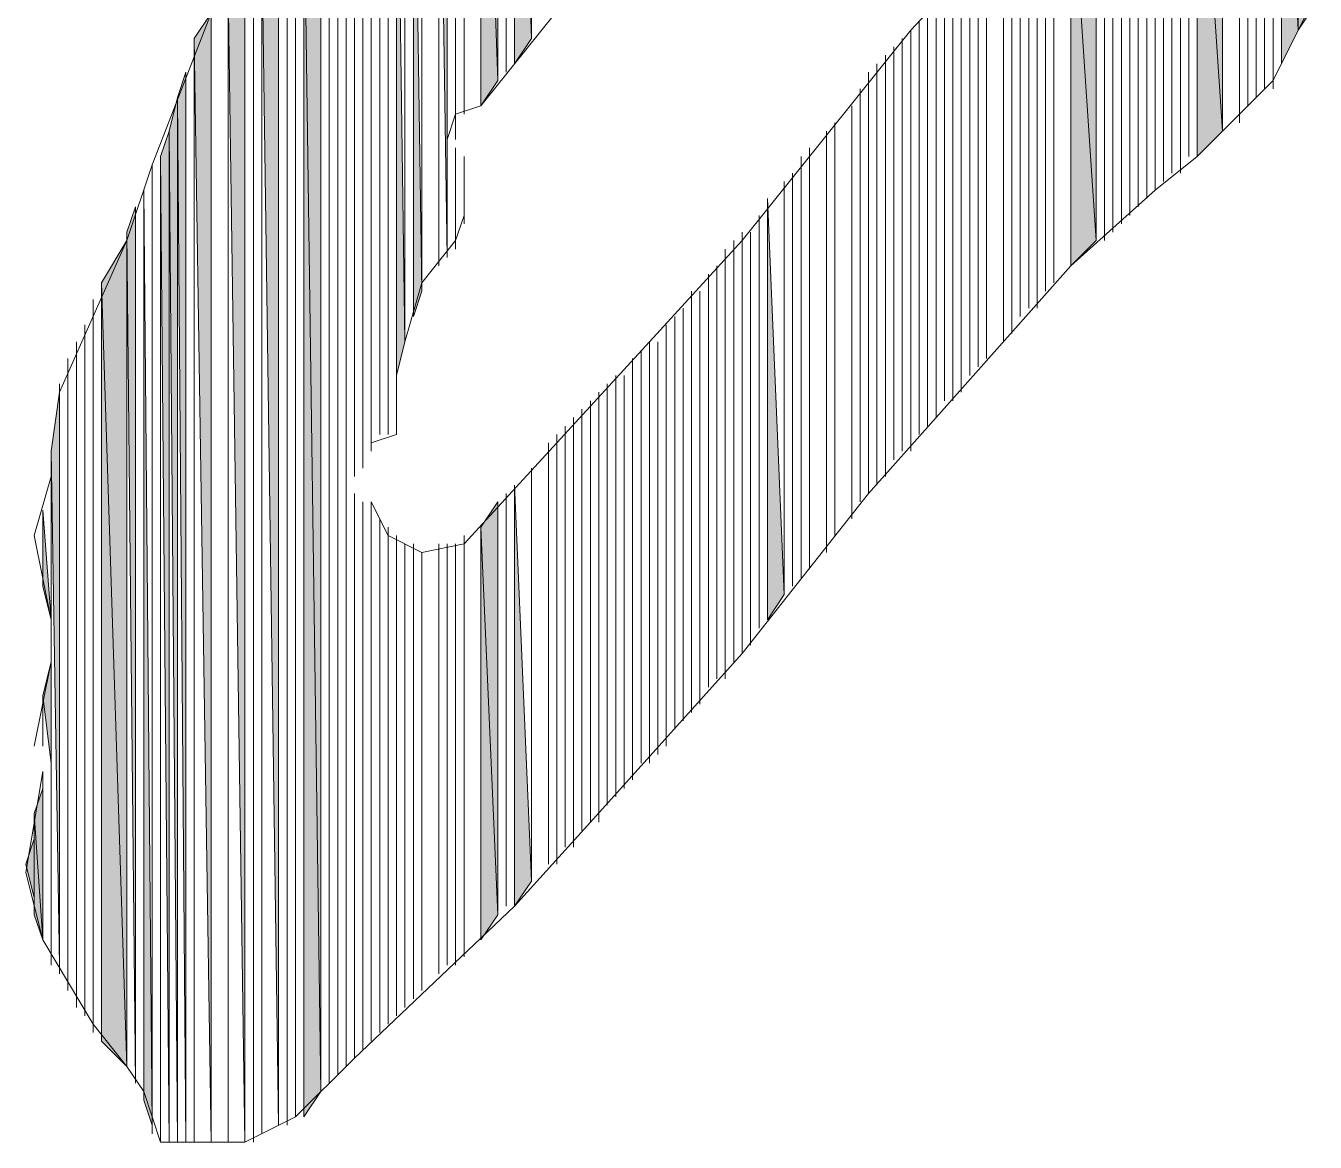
# Model space of a CAD drawing. Header units: millimetres. Extents: x -30643 to 86172, y -19411 to 63186.
# Drawn here: x 82853.1 to 82960.8, y -1893.3 to -1800 of the extents above; entities that cross this region are included whole.
import ezdxf

# ---------------------------------------------------------------- set-up
doc = ezdxf.new("R2010")
doc.units = ezdxf.units.MM

msp = doc.modelspace()

# ---------------------------------------------------------------- hatches: boundary and pattern name
h = msp.add_hatch(color=0)
h.dxf.hatch_style = 2
h.paths.add_polyline_path([(82893.92, -1803.21), (82895.33, -1801.1), (82893.92, -1760.99)])
h = msp.add_hatch(color=0)
h.dxf.hatch_style = 2
h.paths.add_polyline_path([(82892.51, -1804.62), (82892.51, -1762.4), (82891.11, -1764.51)])
h = msp.add_hatch(color=0)
h.dxf.hatch_style = 2
h.paths.add_polyline_path([(82891.11, -1806.73), (82892.51, -1804.62), (82891.11, -1764.51)])
h = msp.add_hatch(color=0)
h.dxf.hatch_style = 2
h.paths.add_polyline_path([(82888.29, -1819.4), (82888.29, -1770.84), (82887.59, -1772.95)])
h = msp.add_hatch(color=0)
h.dxf.hatch_style = 2
h.paths.add_polyline_path([(82957.96, -1803.21), (82959.36, -1800.4), (82957.96, -1770.84)])
h = msp.add_hatch(color=0)
h.dxf.hatch_style = 2
h.paths.add_polyline_path([(82959.36, -1800.4), (82960.77, -1798.29), (82959.36, -1770.14)])
h = msp.add_hatch(color=0)
h.dxf.hatch_style = 2
h.paths.add_polyline_path([(82885.48, -1824.32), (82886.18, -1822.21), (82885.48, -1775.06)])
h = msp.add_hatch(color=0)
h.dxf.hatch_style = 2
h.paths.add_polyline_path([(82953.03, -1808.84), (82953.03, -1775.77), (82950.92, -1777.18)])
h = msp.add_hatch(color=0)
h.dxf.hatch_style = 2
h.paths.add_polyline_path([(82884.07, -1832.06), (82884.07, -1829.25), (82884.07, -1776.47)])
h = msp.add_hatch(color=0)
h.dxf.hatch_style = 2
h.paths.add_polyline_path([(82884.07, -1829.25), (82884.77, -1826.43), (82884.07, -1776.47)])
h = msp.add_hatch(color=0)
h.dxf.hatch_style = 2
h.paths.add_polyline_path([(82884.07, -1834.17), (82884.07, -1832.06), (82884.07, -1777.18)])
h = msp.add_hatch(color=0)
h.dxf.hatch_style = 2
h.paths.add_polyline_path([(82950.92, -1810.95), (82953.03, -1808.84), (82950.92, -1777.18)])
h = msp.add_hatch(color=0)
h.dxf.hatch_style = 2
h.paths.add_polyline_path([(82877.74, -1889.06), (82877.74, -1784.92), (82876.33, -1787.03)])
h = msp.add_hatch(color=0)
h.dxf.hatch_style = 2
h.paths.add_polyline_path([(82942.48, -1817.99), (82942.48, -1784.21), (82940.37, -1786.32)])
h = msp.add_hatch(color=0)
h.dxf.hatch_style = 2
h.paths.add_polyline_path([(82876.33, -1891.17), (82877.74, -1889.06), (82876.33, -1787.03)])
h = msp.add_hatch(color=0)
h.dxf.hatch_style = 2
h.paths.add_polyline_path([(82940.37, -1820.1), (82942.48, -1817.99), (82940.37, -1786.32)])
h = msp.add_hatch(color=0)
h.dxf.hatch_style = 2
h.paths.add_polyline_path([(82874.22, -1891.87), (82874.22, -1789.14), (82872.81, -1792.66)])
h = msp.add_hatch(color=0)
h.dxf.hatch_style = 2
h.paths.add_polyline_path([(82871.4, -1893.28), (82871.4, -1794.77), (82870, -1796.88)])
h = msp.add_hatch(color=0)
h.dxf.hatch_style = 2
h.paths.add_polyline_path([(82868.59, -1893.28), (82868.59, -1798.99), (82867.18, -1801.1)])
h = msp.add_hatch(color=0)
h.dxf.hatch_style = 2
h.paths.add_polyline_path([(82866.48, -1893.28), (82866.48, -1803.91), (82865.78, -1806.03)])
h = msp.add_hatch(color=0)
h.dxf.hatch_style = 2
h.paths.add_polyline_path([(82865.78, -1893.28), (82865.78, -1806.03), (82865.07, -1808.84)])
h = msp.add_hatch(color=0)
h.dxf.hatch_style = 2
h.paths.add_polyline_path([(82865.07, -1893.28), (82865.07, -1808.84), (82864.37, -1810.95)])
h = msp.add_hatch(color=0)
h.dxf.hatch_style = 2
h.paths.add_polyline_path([(82862.96, -1889.76), (82863.66, -1891.87), (82862.96, -1813.77)])
h = msp.add_hatch(color=0)
h.dxf.hatch_style = 2
h.paths.add_polyline_path([(82862.26, -1888.36), (82862.26, -1815.17), (82861.55, -1817.28)])
h = msp.add_hatch(color=0)
h.dxf.hatch_style = 2
h.paths.add_polyline_path([(82915.03, -1849.65), (82916.44, -1847.54), (82915.03, -1814.47)])
h = msp.add_hatch(color=0)
h.dxf.hatch_style = 2
h.paths.add_polyline_path([(82861.55, -1886.95), (82861.55, -1817.99), (82859.44, -1821.51)])
h = msp.add_hatch(color=0)
h.dxf.hatch_style = 2
h.paths.add_polyline_path([(82859.44, -1884.84), (82861.55, -1886.95), (82859.44, -1821.51)])
h = msp.add_hatch(color=0)
h.dxf.hatch_style = 2
h.paths.add_polyline_path([(82855.92, -1878.5), (82855.92, -1830.65), (82855.22, -1835.58)])
h = msp.add_hatch(color=0)
h.dxf.hatch_style = 2
h.paths.add_polyline_path([(82855.22, -1878.5), (82855.22, -1835.58), (82855.22, -1837.69)])
h = msp.add_hatch(color=0)
h.dxf.hatch_style = 2
h.paths.add_polyline_path([(82893.92, -1873.58), (82895.33, -1871.47), (82893.92, -1838.4)])
h = msp.add_hatch(color=0)
h.dxf.hatch_style = 2
h.paths.add_polyline_path([(82892.51, -1874.28), (82892.51, -1839.8), (82891.11, -1841.91)])
h = msp.add_hatch(color=0)
h.dxf.hatch_style = 2
h.paths.add_polyline_path([(82854.52, -1846.84), (82855.22, -1849.65), (82854.52, -1840.51)])
h = msp.add_hatch(color=0)
h.dxf.hatch_style = 2
h.paths.add_polyline_path([(82854.52, -1844.73), (82854.52, -1846.84), (82854.52, -1841.21)])
h = msp.add_hatch(color=0)
h.dxf.hatch_style = 2
h.paths.add_polyline_path([(82891.11, -1876.39), (82892.51, -1874.28), (82891.11, -1841.91)])
h = msp.add_hatch(color=0)
h.dxf.hatch_style = 2
h.paths.add_polyline_path([(82855.22, -1861.62), (82855.22, -1849.65), (82855.22, -1853.17)])
h = msp.add_hatch(color=0)
h.dxf.hatch_style = 2
h.paths.add_polyline_path([(82855.22, -1861.62), (82855.22, -1853.17), (82854.52, -1855.99)])
h = msp.add_hatch(color=0)
h.dxf.hatch_style = 2
h.paths.add_polyline_path([(82854.52, -1876.39), (82854.52, -1863.73), (82853.81, -1865.84)])
h = msp.add_hatch(color=0)
h.dxf.hatch_style = 2
h.paths.add_polyline_path([(82853.81, -1874.28), (82853.81, -1865.84), (82853.81, -1867.95)])
h = msp.add_hatch(color=0)
h.dxf.hatch_style = 2
h.paths.add_polyline_path([(82853.81, -1874.28), (82854.52, -1876.39), (82853.81, -1865.84)])
h = msp.add_hatch(color=0)
h.dxf.hatch_style = 2
h.paths.add_polyline_path([(82853.81, -1872.88), (82853.81, -1867.95), (82853.11, -1870.06)])

# ---------------------------------------------------------------- linework, layer by layer
at = {"color": 0, "lineweight": 0}
for points in [[(82895.33, -1801.1), (82895.33, -1759.58)], [(82895.33, -1801.1), (82895.33, -1759.58)], [(82893.92, -1803.21), (82893.92, -1760.99)], [(82893.92, -1803.21), (82895.33, -1801.1), (82893.92, -1760.99)], [(82892.51, -1804.62), (82892.51, -1762.4), (82891.11, -1764.51)], [(82892.51, -1804.62), (82892.51, -1762.4)], [(82893.22, -1803.91), (82893.22, -1762.4)], [(82893.22, -1803.91), (82893.22, -1762.4)], [(82891.11, -1806.73), (82891.11, -1764.51)], [(82891.11, -1806.73), (82892.51, -1804.62), (82891.11, -1764.51)], [(82889.7, -1807.43), (82889.7, -1765.21)], [(82889.7, -1807.43), (82889.7, -1765.21)], [(82889.7, -1807.43), (82889.7, -1765.21)], [(82889.7, -1807.43), (82889.7, -1765.21)], [(82889.7, -1807.43), (82889.7, -1765.21)], [(82889.7, -1807.43), (82889.7, -1765.21)], [(82888.29, -1818.69), (82888.29, -1766.62)], [(82888.29, -1818.69), (82888.29, -1766.62)], [(82888.29, -1809.54), (82888.29, -1766.62)], [(82889, -1809.54), (82889, -1765.92)], [(82889, -1809.54), (82889, -1765.92)], [(82889, -1808.84), (82889, -1765.92)], [(82889, -1808.84), (82889, -1765.92)], [(82889, -1807.43), (82889, -1765.92)], [(82889, -1807.43), (82889, -1765.92)], [(82889.7, -1807.43), (82889.7, -1765.92)], [(82889.7, -1807.43), (82889.7, -1765.92)], [(82888.29, -1819.4), (82888.29, -1770.84), (82887.59, -1772.95)], [(82888.29, -1818.69), (82888.29, -1770.14)], [(82888.29, -1819.4), (82888.29, -1770.84)], [(82957.96, -1803.21), (82957.96, -1770.84)], [(82957.96, -1803.21), (82957.96, -1770.84)], [(82957.96, -1803.21), (82957.96, -1770.84)], [(82957.96, -1803.21), (82959.36, -1800.4), (82957.96, -1770.84)], [(82959.36, -1800.4), (82959.36, -1770.14)], [(82959.36, -1800.4), (82959.36, -1770.14)], [(82959.36, -1800.4), (82959.36, -1770.14)], [(82959.36, -1800.4), (82960.77, -1798.29), (82959.36, -1770.14)], [(82957.25, -1804.62), (82957.25, -1771.55)], [(82957.25, -1804.62), (82957.25, -1771.55)], [(82887.59, -1820.1), (82887.59, -1772.95)], [(82887.59, -1820.1), (82887.59, -1772.95)], [(82955.85, -1806.03), (82955.85, -1772.95)], [(82955.85, -1806.03), (82955.85, -1772.95)], [(82956.55, -1805.32), (82956.55, -1772.25)], [(82956.55, -1805.32), (82956.55, -1772.25)], [(82957.25, -1805.32), (82957.25, -1772.25)], [(82957.25, -1805.32), (82957.25, -1772.25)], [(82886.18, -1821.51), (82886.18, -1773.66)], [(82886.18, -1821.51), (82886.18, -1773.66)], [(82955.14, -1806.73), (82955.14, -1773.66)], [(82955.14, -1806.73), (82955.14, -1773.66)], [(82885.48, -1824.32), (82885.48, -1775.06)], [(82885.48, -1824.32), (82886.18, -1822.21), (82885.48, -1775.06)], [(82886.18, -1822.21), (82886.18, -1774.36)], [(82886.18, -1822.21), (82886.18, -1774.36)], [(82954.44, -1808.14), (82954.44, -1774.36)], [(82954.44, -1808.14), (82954.44, -1774.36)], [(82884.77, -1826.43), (82884.77, -1775.77)], [(82884.77, -1826.43), (82884.77, -1775.77)], [(82884.77, -1825.03), (82884.77, -1775.77)], [(82884.77, -1825.03), (82884.77, -1775.77)], [(82953.03, -1808.84), (82953.03, -1775.77), (82950.92, -1777.18)], [(82953.03, -1808.84), (82953.03, -1775.77)], [(82883.37, -1834.17), (82883.37, -1777.18)], [(82883.37, -1834.17), (82883.37, -1777.18)], [(82884.07, -1832.06), (82884.07, -1776.47)], [(82884.07, -1832.06), (82884.07, -1829.25), (82884.07, -1776.47)], [(82884.07, -1829.25), (82884.07, -1776.47)], [(82884.07, -1829.25), (82884.77, -1826.43), (82884.07, -1776.47)], [(82884.07, -1834.17), (82884.07, -1777.18)], [(82884.07, -1834.17), (82884.07, -1832.06), (82884.07, -1777.18)], [(82950.92, -1810.95), (82950.92, -1777.18)], [(82950.92, -1810.95), (82953.03, -1808.84), (82950.92, -1777.18)], [(82882.66, -1834.17), (82882.66, -1777.88)], [(82882.66, -1834.17), (82882.66, -1777.88)], [(82882.66, -1834.17), (82882.66, -1778.58)], [(82882.66, -1834.17), (82882.66, -1778.58)], [(82883.37, -1834.17), (82883.37, -1777.88)], [(82883.37, -1834.17), (82883.37, -1777.88)], [(82948.81, -1812.36), (82948.81, -1778.58)], [(82948.81, -1812.36), (82948.81, -1778.58)], [(82949.51, -1811.66), (82949.51, -1777.88)], [(82949.51, -1811.66), (82949.51, -1777.88)], [(82949.51, -1812.36), (82949.51, -1778.58)], [(82949.51, -1812.36), (82949.51, -1778.58)], [(82949.51, -1811.66), (82949.51, -1778.58)], [(82949.51, -1811.66), (82949.51, -1778.58)], [(82949.51, -1811.66), (82949.51, -1778.58)], [(82949.51, -1811.66), (82949.51, -1778.58)], [(82950.22, -1810.95), (82950.22, -1777.88)], [(82950.22, -1810.95), (82950.22, -1777.88)], [(82881.96, -1835.58), (82881.96, -1779.29)], [(82881.96, -1835.58), (82881.96, -1779.29)], [(82881.96, -1834.88), (82881.96, -1779.29)], [(82881.96, -1834.88), (82881.96, -1779.29)], [(82948.11, -1813.06), (82948.11, -1779.29)], [(82948.11, -1813.06), (82948.11, -1779.29)], [(82948.81, -1812.36), (82948.81, -1779.29)], [(82948.81, -1812.36), (82948.81, -1779.29)], [(82880.55, -1837.69), (82880.55, -1780.69)], [(82880.55, -1837.69), (82880.55, -1780.69)], [(82880.55, -1837.69), (82880.55, -1780.69)], [(82880.55, -1837.69), (82880.55, -1780.69)], [(82881.26, -1835.58), (82881.26, -1779.99)], [(82881.26, -1835.58), (82881.26, -1779.99)], [(82881.26, -1835.58), (82881.26, -1779.99)], [(82881.26, -1835.58), (82881.26, -1779.99)], [(82881.26, -1836.99), (82881.26, -1780.69)], [(82881.26, -1836.99), (82881.26, -1780.69)], [(82946.7, -1814.47), (82946.7, -1780.69)], [(82946.7, -1814.47), (82946.7, -1780.69)], [(82947.4, -1813.77), (82947.4, -1779.99)], [(82947.4, -1813.77), (82947.4, -1779.99)], [(82947.4, -1813.77), (82947.4, -1779.99)], [(82947.4, -1813.77), (82947.4, -1779.99)], [(82947.4, -1813.77), (82947.4, -1779.99)], [(82947.4, -1813.77), (82947.4, -1779.99)], [(82879.85, -1886.25), (82879.85, -1781.4)], [(82879.85, -1886.25), (82879.85, -1781.4)], [(82879.85, -1886.25), (82879.85, -1781.4)], [(82879.85, -1838.4), (82879.85, -1781.4)], [(82880.55, -1837.69), (82880.55, -1781.4)], [(82880.55, -1837.69), (82880.55, -1781.4)], [(82945.99, -1815.17), (82945.99, -1781.4)], [(82945.99, -1815.17), (82945.99, -1781.4)], [(82945.99, -1815.17), (82945.99, -1781.4)], [(82945.99, -1815.17), (82945.99, -1781.4)], [(82879.15, -1887.65), (82879.15, -1782.8)], [(82879.15, -1887.65), (82879.15, -1782.8)], [(82879.15, -1886.95), (82879.15, -1782.8)], [(82879.15, -1886.95), (82879.15, -1782.8)], [(82879.85, -1886.95), (82879.85, -1782.1)], [(82879.85, -1886.95), (82879.85, -1782.1)], [(82943.88, -1816.58), (82943.88, -1782.8)], [(82943.88, -1816.58), (82943.88, -1782.8)], [(82944.59, -1816.58), (82944.59, -1782.8)], [(82944.59, -1816.58), (82944.59, -1782.8)], [(82944.59, -1816.58), (82944.59, -1782.8)], [(82944.59, -1816.58), (82944.59, -1782.8)], [(82945.29, -1815.88), (82945.29, -1782.1)], [(82945.29, -1815.88), (82945.29, -1782.1)], [(82878.44, -1888.36), (82878.44, -1783.51)], [(82878.44, -1888.36), (82878.44, -1783.51)], [(82943.18, -1817.28), (82943.18, -1783.51)], [(82943.18, -1817.28), (82943.18, -1783.51)], [(82943.88, -1817.28), (82943.88, -1783.51)], [(82943.88, -1817.28), (82943.88, -1783.51)], [(82877.74, -1889.06), (82877.74, -1784.92), (82876.33, -1787.03)], [(82877.74, -1889.06), (82877.74, -1784.21)], [(82877.74, -1889.06), (82877.74, -1784.21)], [(82877.74, -1889.06), (82877.74, -1784.92)], [(82877.74, -1889.06), (82877.74, -1784.92)], [(82877.74, -1889.06), (82877.74, -1784.92)], [(82878.44, -1888.36), (82878.44, -1784.21)], [(82878.44, -1888.36), (82878.44, -1784.21)], [(82942.48, -1817.99), (82942.48, -1784.21), (82940.37, -1786.32)], [(82942.48, -1817.99), (82942.48, -1784.21)], [(82943.18, -1817.99), (82943.18, -1784.21)], [(82943.18, -1817.99), (82943.18, -1784.21)], [(82943.18, -1817.28), (82943.18, -1784.21)], [(82943.18, -1817.28), (82943.18, -1784.21)], [(82876.33, -1891.17), (82876.33, -1787.03)], [(82876.33, -1891.17), (82877.74, -1889.06), (82876.33, -1787.03)], [(82940.37, -1820.1), (82940.37, -1786.32)], [(82940.37, -1820.1), (82940.37, -1786.32)], [(82940.37, -1820.1), (82940.37, -1786.32)], [(82940.37, -1820.1), (82942.48, -1817.99), (82940.37, -1786.32)], [(82940.37, -1820.1), (82940.37, -1787.03)], [(82940.37, -1820.1), (82940.37, -1787.03)], [(82875.63, -1891.17), (82875.63, -1787.73)], [(82875.63, -1891.17), (82875.63, -1787.73)], [(82938.96, -1821.51), (82938.96, -1787.73)], [(82938.96, -1821.51), (82938.96, -1787.73)], [(82874.22, -1891.87), (82874.22, -1789.14), (82872.81, -1792.66)], [(82874.22, -1891.87), (82874.22, -1789.14)], [(82874.92, -1891.87), (82874.92, -1788.43)], [(82874.92, -1891.87), (82874.92, -1788.43)], [(82937.55, -1823.62), (82937.55, -1789.14)], [(82937.55, -1823.62), (82937.55, -1789.14)], [(82937.55, -1822.91), (82937.55, -1789.14)], [(82937.55, -1822.91), (82937.55, -1789.14)], [(82937.55, -1822.91), (82937.55, -1789.14)], [(82937.55, -1822.91), (82937.55, -1789.14)], [(82938.25, -1822.21), (82938.25, -1788.43)], [(82938.25, -1822.21), (82938.25, -1788.43)], [(82936.85, -1823.62), (82936.85, -1789.84)], [(82936.85, -1823.62), (82936.85, -1789.84)], [(82935.44, -1825.73), (82935.44, -1791.25)], [(82935.44, -1825.73), (82935.44, -1791.25)], [(82936.14, -1824.32), (82936.14, -1790.54)], [(82936.14, -1824.32), (82936.14, -1790.54)], [(82934.74, -1826.43), (82934.74, -1791.95)], [(82934.74, -1826.43), (82934.74, -1791.95)], [(82935.44, -1825.73), (82935.44, -1791.95)], [(82935.44, -1825.73), (82935.44, -1791.95)], [(82872.11, -1892.58), (82872.11, -1792.66)], [(82872.11, -1892.58), (82872.11, -1792.66)], [(82872.11, -1893.28), (82872.11, -1793.36)], [(82872.11, -1893.28), (82872.11, -1793.36)], [(82872.81, -1892.58), (82872.81, -1792.66)], [(82872.81, -1892.58), (82872.81, -1792.66)], [(82933.33, -1827.84), (82933.33, -1793.36)], [(82933.33, -1827.84), (82933.33, -1793.36)], [(82933.33, -1827.84), (82933.33, -1793.36)], [(82933.33, -1827.84), (82933.33, -1793.36)], [(82871.4, -1893.28), (82871.4, -1794.06)], [(82871.4, -1893.28), (82871.4, -1794.06)], [(82932.62, -1828.54), (82932.62, -1794.06)], [(82932.62, -1828.54), (82932.62, -1794.06)], [(82933.33, -1827.84), (82933.33, -1794.06)], [(82933.33, -1827.84), (82933.33, -1794.06)], [(82871.4, -1893.28), (82871.4, -1794.77), (82870, -1796.88)], [(82871.4, -1893.28), (82871.4, -1794.77)], [(82931.22, -1829.95), (82931.22, -1795.47)], [(82931.22, -1829.95), (82931.22, -1795.47)], [(82931.22, -1829.95), (82931.22, -1795.47)], [(82931.22, -1829.95), (82931.22, -1795.47)], [(82931.22, -1829.95), (82931.22, -1795.47)], [(82931.22, -1829.95), (82931.22, -1795.47)], [(82931.22, -1829.95), (82931.22, -1795.47)], [(82931.22, -1829.95), (82931.22, -1795.47)], [(82931.92, -1829.25), (82931.92, -1794.77)], [(82931.92, -1829.25), (82931.92, -1794.77)], [(82870, -1893.28), (82870, -1796.88)], [(82870, -1893.28), (82870, -1796.88)], [(82929.81, -1831.36), (82929.81, -1796.88)], [(82929.81, -1831.36), (82929.81, -1796.88)], [(82930.51, -1830.65), (82930.51, -1796.17)], [(82930.51, -1830.65), (82930.51, -1796.17)], [(82930.51, -1830.65), (82930.51, -1796.17)], [(82930.51, -1830.65), (82930.51, -1796.17)], [(82930.51, -1830.65), (82930.51, -1796.17)], [(82930.51, -1830.65), (82930.51, -1796.17)], [(82930.51, -1831.36), (82930.51, -1796.88)], [(82930.51, -1831.36), (82930.51, -1796.88)], [(82930.51, -1831.36), (82930.51, -1796.88)], [(82930.51, -1831.36), (82930.51, -1796.88)], [(82931.22, -1830.65), (82931.22, -1796.17)], [(82931.22, -1830.65), (82931.22, -1796.17)], [(82929.11, -1832.77), (82929.11, -1797.58)], [(82929.11, -1832.77), (82929.11, -1797.58)], [(82929.11, -1832.06), (82929.11, -1797.58)], [(82929.11, -1832.06), (82929.11, -1797.58)], [(82868.59, -1893.28), (82868.59, -1798.99), (82867.18, -1801.1)], [(82868.59, -1893.28), (82868.59, -1798.29)], [(82868.59, -1893.28), (82868.59, -1798.29)], [(82868.59, -1893.28), (82868.59, -1798.99)], [(82868.59, -1893.28), (82868.59, -1798.99)], [(82868.59, -1893.28), (82868.59, -1798.99)], [(82928.4, -1833.47), (82928.4, -1798.29)], [(82928.4, -1833.47), (82928.4, -1798.29)], [(82927.7, -1834.17), (82927.7, -1799.69)], [(82927.7, -1834.17), (82927.7, -1799.69)], [(82867.18, -1893.28), (82867.18, -1801.1)], [(82867.18, -1893.28), (82867.18, -1801.1)], [(82926.29, -1835.58), (82926.29, -1801.1)], [(82926.29, -1835.58), (82926.29, -1801.1)], [(82926.29, -1835.58), (82926.29, -1801.1)], [(82926.29, -1835.58), (82926.29, -1801.1)], [(82927, -1835.58), (82927, -1800.4)], [(82927, -1835.58), (82927, -1800.4)], [(82927, -1835.58), (82927, -1800.4)], [(82927, -1835.58), (82927, -1800.4)], [(82927, -1834.88), (82927, -1800.4)], [(82927, -1834.88), (82927, -1800.4)], [(82867.18, -1893.28), (82867.18, -1801.8)], [(82867.18, -1893.28), (82867.18, -1801.8)], [(82925.59, -1836.28), (82925.59, -1801.8)], [(82925.59, -1836.28), (82925.59, -1801.8)], [(82867.18, -1893.28), (82867.18, -1802.51)], [(82867.18, -1893.28), (82867.18, -1802.51)], [(82867.18, -1893.28), (82867.18, -1803.21)], [(82867.18, -1893.28), (82867.18, -1803.21)], [(82924.18, -1838.4), (82924.18, -1803.21)], [(82924.18, -1838.4), (82924.18, -1803.21)], [(82924.18, -1838.4), (82924.18, -1803.21)], [(82924.18, -1838.4), (82924.18, -1803.21)], [(82924.18, -1838.4), (82924.18, -1803.21)], [(82924.18, -1838.4), (82924.18, -1803.21)], [(82924.18, -1837.69), (82924.18, -1803.21)], [(82924.18, -1837.69), (82924.18, -1803.21)], [(82924.88, -1837.69), (82924.88, -1802.51)], [(82924.88, -1837.69), (82924.88, -1802.51)], [(82924.88, -1837.69), (82924.88, -1802.51)], [(82924.88, -1837.69), (82924.88, -1802.51)], [(82866.48, -1893.28), (82866.48, -1803.91), (82865.78, -1806.03)], [(82866.48, -1893.28), (82866.48, -1803.91)], [(82923.48, -1839.1), (82923.48, -1803.91)], [(82923.48, -1839.1), (82923.48, -1803.91)], [(82924.18, -1838.4), (82924.18, -1803.91)], [(82924.18, -1838.4), (82924.18, -1803.91)], [(82922.77, -1839.8), (82922.77, -1805.32)], [(82922.77, -1839.8), (82922.77, -1805.32)], [(82923.48, -1839.1), (82923.48, -1804.62)], [(82923.48, -1839.1), (82923.48, -1804.62)], [(82865.78, -1893.28), (82865.78, -1806.03), (82865.07, -1808.84)], [(82865.78, -1893.28), (82865.78, -1806.03)], [(82922.07, -1841.21), (82922.07, -1806.73)], [(82922.07, -1841.21), (82922.07, -1806.73)], [(82920.66, -1842.62), (82920.66, -1808.14)], [(82920.66, -1842.62), (82920.66, -1808.14)], [(82920.66, -1842.62), (82920.66, -1808.14)], [(82920.66, -1842.62), (82920.66, -1808.14)], [(82865.07, -1893.28), (82865.07, -1808.84), (82864.37, -1810.95)], [(82865.07, -1893.28), (82865.07, -1808.84)], [(82888.29, -1818.69), (82888.29, -1809.54)], [(82919.96, -1844.02), (82919.96, -1808.84)], [(82919.96, -1844.02), (82919.96, -1808.84)], [(82919.96, -1844.02), (82919.96, -1808.84)], [(82919.96, -1844.02), (82919.96, -1808.84)], [(82919.96, -1843.32), (82919.96, -1808.84)], [(82919.96, -1843.32), (82919.96, -1808.84)], [(82889, -1818.69), (82889, -1810.25)], [(82889, -1818.69), (82889, -1810.25)], [(82889, -1817.99), (82889, -1810.25)], [(82889, -1817.99), (82889, -1810.25)], [(82889, -1817.28), (82889, -1810.25)], [(82889, -1817.28), (82889, -1810.25)], [(82918.55, -1845.43), (82918.55, -1810.25)], [(82918.55, -1845.43), (82918.55, -1810.25)], [(82918.55, -1845.43), (82918.55, -1810.25)], [(82918.55, -1845.43), (82918.55, -1810.25)], [(82863.66, -1891.87), (82863.66, -1811.66)], [(82863.66, -1891.87), (82863.66, -1811.66)], [(82863.66, -1892.58), (82863.66, -1811.66)], [(82863.66, -1892.58), (82863.66, -1811.66)], [(82864.37, -1893.28), (82864.37, -1810.95)], [(82864.37, -1893.28), (82864.37, -1810.95)], [(82889.7, -1816.58), (82889.7, -1810.95)], [(82889.7, -1816.58), (82889.7, -1810.95)], [(82889.7, -1815.88), (82889.7, -1810.95)], [(82889.7, -1815.88), (82889.7, -1810.95)], [(82917.85, -1846.14), (82917.85, -1810.95)], [(82917.85, -1846.14), (82917.85, -1810.95)], [(82918.55, -1845.43), (82918.55, -1810.95)], [(82918.55, -1845.43), (82918.55, -1810.95)], [(82863.66, -1891.87), (82863.66, -1812.36)], [(82863.66, -1891.87), (82863.66, -1812.36)], [(82917.14, -1846.84), (82917.14, -1812.36)], [(82917.14, -1846.84), (82917.14, -1812.36)], [(82917.14, -1846.84), (82917.14, -1812.36)], [(82917.14, -1846.84), (82917.14, -1812.36)], [(82862.96, -1889.76), (82862.96, -1813.77)], [(82862.96, -1889.76), (82863.66, -1891.87), (82862.96, -1813.77)], [(82916.44, -1847.54), (82916.44, -1813.06)], [(82916.44, -1847.54), (82916.44, -1813.06)], [(82916.44, -1847.54), (82916.44, -1813.06)], [(82916.44, -1847.54), (82916.44, -1813.06)], [(82862.26, -1888.36), (82862.26, -1815.17), (82861.55, -1817.28)], [(82862.26, -1888.36), (82862.26, -1815.17)], [(82862.26, -1888.36), (82862.26, -1815.17)], [(82862.26, -1888.36), (82862.26, -1815.17)], [(82862.96, -1889.06), (82862.96, -1814.47)], [(82862.96, -1889.06), (82862.96, -1814.47)], [(82915.03, -1849.65), (82915.03, -1814.47)], [(82915.03, -1849.65), (82916.44, -1847.54), (82915.03, -1814.47)], [(82915.03, -1849.65), (82915.03, -1815.17)], [(82915.03, -1849.65), (82915.03, -1815.17)], [(82914.33, -1850.36), (82914.33, -1815.88)], [(82914.33, -1850.36), (82914.33, -1815.88)], [(82861.55, -1886.95), (82861.55, -1817.28)], [(82861.55, -1886.95), (82861.55, -1817.28)], [(82912.92, -1852.47), (82912.92, -1817.28)], [(82912.92, -1852.47), (82912.92, -1817.28)], [(82913.63, -1851.76), (82913.63, -1817.28)], [(82913.63, -1851.76), (82913.63, -1817.28)], [(82861.55, -1886.95), (82861.55, -1817.99), (82859.44, -1821.51)], [(82861.55, -1886.95), (82861.55, -1817.99)], [(82861.55, -1886.95), (82861.55, -1817.99)], [(82861.55, -1886.95), (82861.55, -1817.99)], [(82912.22, -1853.17), (82912.22, -1817.99)], [(82912.22, -1853.17), (82912.22, -1817.99)], [(82912.22, -1853.17), (82912.22, -1817.99)], [(82912.22, -1853.17), (82912.22, -1817.99)], [(82912.92, -1852.47), (82912.92, -1817.99)], [(82912.92, -1852.47), (82912.92, -1817.99)], [(82912.92, -1852.47), (82912.92, -1817.99)], [(82912.92, -1852.47), (82912.92, -1817.99)], [(82912.92, -1852.47), (82912.92, -1817.99)], [(82912.92, -1852.47), (82912.92, -1817.99)], [(82912.92, -1852.47), (82912.92, -1817.99)], [(82912.92, -1852.47), (82912.92, -1817.99)], [(82911.51, -1853.88), (82911.51, -1818.69)], [(82911.51, -1853.88), (82911.51, -1818.69)], [(82911.51, -1854.58), (82911.51, -1819.4)], [(82911.51, -1854.58), (82911.51, -1819.4)], [(82911.51, -1853.88), (82911.51, -1819.4)], [(82911.51, -1853.88), (82911.51, -1819.4)], [(82910.81, -1854.58), (82910.81, -1820.1)], [(82910.81, -1854.58), (82910.81, -1820.1)], [(82859.44, -1884.84), (82859.44, -1821.51)], [(82859.44, -1884.84), (82861.55, -1886.95), (82859.44, -1821.51)], [(82910.11, -1855.28), (82910.11, -1820.8)], [(82910.11, -1855.28), (82910.11, -1820.8)], [(82910.11, -1855.28), (82910.11, -1820.8)], [(82910.11, -1855.28), (82910.11, -1820.8)], [(82910.11, -1855.28), (82910.11, -1820.8)], [(82910.11, -1855.28), (82910.11, -1820.8)], [(82908.7, -1856.69), (82908.7, -1822.21)], [(82908.7, -1856.69), (82908.7, -1822.21)], [(82908.7, -1856.69), (82908.7, -1822.21)], [(82908.7, -1856.69), (82908.7, -1822.21)], [(82908.7, -1856.69), (82908.7, -1822.21)], [(82908.7, -1856.69), (82908.7, -1822.21)], [(82909.4, -1856.69), (82909.4, -1822.21)], [(82909.4, -1856.69), (82909.4, -1822.21)], [(82858.74, -1884.13), (82858.74, -1822.91)], [(82858.74, -1884.13), (82858.74, -1822.91)], [(82858.74, -1884.13), (82858.74, -1823.62)], [(82858.74, -1884.13), (82858.74, -1823.62)], [(82908, -1858.1), (82908, -1823.62)], [(82908, -1858.1), (82908, -1823.62)], [(82908, -1858.1), (82908, -1823.62)], [(82908, -1858.1), (82908, -1823.62)], [(82908, -1858.1), (82908, -1823.62)], [(82908, -1858.1), (82908, -1823.62)], [(82908.7, -1857.39), (82908.7, -1822.91)], [(82908.7, -1857.39), (82908.7, -1822.91)], [(82858.74, -1883.43), (82858.74, -1824.32)], [(82858.74, -1883.43), (82858.74, -1824.32)], [(82907.29, -1858.8), (82907.29, -1824.32)], [(82907.29, -1858.8), (82907.29, -1824.32)], [(82858.03, -1882.73), (82858.03, -1825.03)], [(82858.03, -1882.73), (82858.03, -1825.03)], [(82906.59, -1860.21), (82906.59, -1825.03)], [(82906.59, -1860.21), (82906.59, -1825.03)], [(82906.59, -1859.51), (82906.59, -1825.03)], [(82906.59, -1859.51), (82906.59, -1825.03)], [(82857.33, -1882.02), (82857.33, -1826.43)], [(82857.33, -1882.02), (82857.33, -1826.43)], [(82905.18, -1860.91), (82905.18, -1826.43)], [(82905.18, -1860.91), (82905.18, -1826.43)], [(82905.88, -1860.91), (82905.88, -1826.43)], [(82905.88, -1860.91), (82905.88, -1826.43)], [(82856.63, -1880.62), (82856.63, -1827.84)], [(82856.63, -1880.62), (82856.63, -1827.84)], [(82856.63, -1880.62), (82856.63, -1827.84)], [(82856.63, -1880.62), (82856.63, -1827.84)], [(82903.77, -1863.02), (82903.77, -1827.84)], [(82903.77, -1863.02), (82903.77, -1827.84)], [(82903.77, -1863.02), (82903.77, -1827.84)], [(82903.77, -1863.02), (82903.77, -1827.84)], [(82904.48, -1861.62), (82904.48, -1827.14)], [(82904.48, -1861.62), (82904.48, -1827.14)], [(82904.48, -1861.62), (82904.48, -1827.14)], [(82904.48, -1861.62), (82904.48, -1827.14)], [(82905.18, -1861.62), (82905.18, -1827.14)], [(82905.18, -1861.62), (82905.18, -1827.14)], [(82905.18, -1861.62), (82905.18, -1827.14)], [(82905.18, -1861.62), (82905.18, -1827.14)], [(82856.63, -1879.91), (82856.63, -1828.54)], [(82856.63, -1879.91), (82856.63, -1828.54)], [(82903.77, -1863.02), (82903.77, -1828.54)], [(82903.77, -1863.02), (82903.77, -1828.54)], [(82855.92, -1879.21), (82855.92, -1829.95)], [(82855.92, -1879.21), (82855.92, -1829.95)], [(82855.92, -1879.21), (82855.92, -1829.95)], [(82855.92, -1879.21), (82855.92, -1829.95)], [(82901.66, -1865.13), (82901.66, -1829.95)], [(82901.66, -1865.13), (82901.66, -1829.95)], [(82901.66, -1865.13), (82901.66, -1829.95)], [(82901.66, -1865.13), (82901.66, -1829.95)], [(82901.66, -1864.43), (82901.66, -1829.95)], [(82901.66, -1864.43), (82901.66, -1829.95)], [(82902.37, -1864.43), (82902.37, -1829.25)], [(82902.37, -1864.43), (82902.37, -1829.25)], [(82902.37, -1864.43), (82902.37, -1829.95)], [(82902.37, -1864.43), (82902.37, -1829.95)], [(82902.37, -1864.43), (82902.37, -1829.95)], [(82902.37, -1864.43), (82902.37, -1829.95)], [(82903.07, -1863.73), (82903.07, -1829.25)], [(82903.07, -1863.73), (82903.07, -1829.25)], [(82855.92, -1878.5), (82855.92, -1830.65), (82855.22, -1835.58)], [(82855.92, -1878.5), (82855.92, -1830.65)], [(82900.96, -1865.84), (82900.96, -1830.65)], [(82900.96, -1865.84), (82900.96, -1830.65)], [(82900.96, -1865.84), (82900.96, -1830.65)], [(82900.96, -1865.84), (82900.96, -1830.65)], [(82901.66, -1865.13), (82901.66, -1830.65)], [(82901.66, -1865.13), (82901.66, -1830.65)], [(82899.55, -1867.25), (82899.55, -1832.06)], [(82899.55, -1867.25), (82899.55, -1832.06)], [(82900.26, -1866.54), (82900.26, -1831.36)], [(82900.26, -1866.54), (82900.26, -1831.36)], [(82900.26, -1866.54), (82900.26, -1831.36)], [(82900.26, -1866.54), (82900.26, -1831.36)], [(82900.26, -1866.54), (82900.26, -1831.36)], [(82900.26, -1866.54), (82900.26, -1831.36)], [(82900.96, -1866.54), (82900.96, -1831.36)], [(82900.96, -1866.54), (82900.96, -1831.36)], [(82900.96, -1865.84), (82900.96, -1831.36)], [(82900.96, -1865.84), (82900.96, -1831.36)], [(82898.14, -1868.65), (82898.14, -1833.47)], [(82898.14, -1868.65), (82898.14, -1833.47)], [(82898.85, -1867.95), (82898.85, -1832.77)], [(82898.85, -1867.95), (82898.85, -1832.77)], [(82898.85, -1867.95), (82898.85, -1832.77)], [(82898.85, -1867.95), (82898.85, -1832.77)], [(82898.85, -1868.65), (82898.85, -1833.47)], [(82898.85, -1868.65), (82898.85, -1833.47)], [(82898.85, -1868.65), (82898.85, -1833.47)], [(82898.85, -1868.65), (82898.85, -1833.47)], [(82897.44, -1869.36), (82897.44, -1834.17)], [(82897.44, -1869.36), (82897.44, -1834.17)], [(82898.14, -1868.65), (82898.14, -1834.17)], [(82898.14, -1868.65), (82898.14, -1834.17)], [(82898.14, -1868.65), (82898.14, -1834.17)], [(82898.14, -1868.65), (82898.14, -1834.17)], [(82855.22, -1878.5), (82855.22, -1835.58), (82855.22, -1837.69)], [(82855.22, -1878.5), (82855.22, -1835.58)], [(82896.74, -1870.06), (82896.74, -1834.88)], [(82896.74, -1870.06), (82896.74, -1834.88)], [(82896.74, -1870.06), (82896.74, -1834.88)], [(82896.74, -1870.06), (82896.74, -1834.88)], [(82896.74, -1870.06), (82896.74, -1835.58)], [(82896.74, -1870.06), (82896.74, -1835.58)], [(82897.44, -1870.06), (82897.44, -1834.88)], [(82897.44, -1870.06), (82897.44, -1834.88)], [(82897.44, -1869.36), (82897.44, -1834.88)], [(82897.44, -1869.36), (82897.44, -1834.88)], [(82897.44, -1869.36), (82897.44, -1834.88)], [(82897.44, -1869.36), (82897.44, -1834.88)], [(82855.22, -1877.8), (82855.22, -1837.69)], [(82855.22, -1877.8), (82855.22, -1837.69)], [(82895.33, -1871.47), (82895.33, -1836.99)], [(82895.33, -1871.47), (82895.33, -1836.99)], [(82855.22, -1849.65), (82855.22, -1838.4)], [(82855.22, -1861.62), (82855.22, -1838.4)], [(82855.22, -1861.62), (82855.22, -1838.4)], [(82855.22, -1877.1), (82855.22, -1838.4)], [(82879.85, -1886.25), (82879.85, -1838.4)], [(82893.92, -1873.58), (82893.92, -1838.4)], [(82893.92, -1873.58), (82895.33, -1871.47), (82893.92, -1838.4)], [(82855.22, -1849.65), (82855.22, -1839.1)], [(82855.22, -1849.65), (82855.22, -1839.1)], [(82880.55, -1886.25), (82880.55, -1839.1)], [(82880.55, -1886.25), (82880.55, -1839.1)], [(82880.55, -1886.25), (82880.55, -1839.8)], [(82880.55, -1886.25), (82880.55, -1839.8)], [(82880.55, -1885.54), (82880.55, -1839.8)], [(82880.55, -1885.54), (82880.55, -1839.8)], [(82881.26, -1885.54), (82881.26, -1839.8)], [(82881.26, -1885.54), (82881.26, -1839.8)], [(82881.26, -1885.54), (82881.26, -1839.8)], [(82881.26, -1885.54), (82881.26, -1839.8)], [(82881.26, -1884.84), (82881.26, -1839.8)], [(82881.26, -1884.84), (82881.26, -1839.8)], [(82881.96, -1884.84), (82881.96, -1839.8)], [(82881.96, -1884.84), (82881.96, -1839.8)], [(82892.51, -1874.28), (82892.51, -1839.8), (82891.11, -1841.91)], [(82892.51, -1874.28), (82892.51, -1839.8)], [(82893.22, -1873.58), (82893.22, -1839.1)], [(82893.22, -1873.58), (82893.22, -1839.1)], [(82854.52, -1846.84), (82854.52, -1840.51)], [(82854.52, -1846.84), (82854.52, -1840.51)], [(82854.52, -1846.84), (82854.52, -1840.51)], [(82854.52, -1846.84), (82855.22, -1849.65), (82854.52, -1840.51)], [(82881.96, -1884.13), (82881.96, -1840.51)], [(82881.96, -1884.13), (82881.96, -1840.51)], [(82854.52, -1844.73), (82854.52, -1841.21)], [(82854.52, -1844.73), (82854.52, -1846.84), (82854.52, -1841.21)], [(82882.66, -1884.13), (82882.66, -1841.21)], [(82882.66, -1884.13), (82882.66, -1841.21)], [(82882.66, -1883.43), (82882.66, -1841.91)], [(82882.66, -1883.43), (82882.66, -1841.91)], [(82883.37, -1883.43), (82883.37, -1841.91)], [(82883.37, -1883.43), (82883.37, -1841.91)], [(82891.11, -1876.39), (82891.11, -1841.91)], [(82891.11, -1876.39), (82892.51, -1874.28), (82891.11, -1841.91)], [(82883.37, -1883.43), (82883.37, -1842.62)], [(82883.37, -1883.43), (82883.37, -1842.62)], [(82884.07, -1882.73), (82884.07, -1842.62)], [(82884.07, -1882.73), (82884.07, -1842.62)], [(82884.07, -1882.73), (82884.07, -1842.62)], [(82884.07, -1882.73), (82884.07, -1842.62)], [(82884.07, -1882.73), (82884.07, -1842.62)], [(82884.07, -1882.73), (82884.07, -1842.62)], [(82889.7, -1877.1), (82889.7, -1842.62)], [(82889.7, -1877.1), (82889.7, -1842.62)], [(82889.7, -1877.1), (82889.7, -1842.62)], [(82889.7, -1877.1), (82889.7, -1842.62)], [(82889.7, -1877.1), (82889.7, -1842.62)], [(82889.7, -1877.1), (82889.7, -1842.62)], [(82884.77, -1882.02), (82884.77, -1843.32)], [(82884.77, -1882.02), (82884.77, -1843.32)], [(82884.77, -1882.02), (82884.77, -1843.32)], [(82884.77, -1882.02), (82884.77, -1843.32)], [(82885.48, -1881.32), (82885.48, -1843.32)], [(82885.48, -1881.32), (82885.48, -1843.32)], [(82886.18, -1880.62), (82886.18, -1844.02)], [(82886.18, -1880.62), (82886.18, -1844.02)], [(82886.18, -1880.62), (82886.18, -1844.02)], [(82886.18, -1880.62), (82886.18, -1844.02)], [(82887.59, -1879.21), (82887.59, -1843.32)], [(82887.59, -1879.21), (82887.59, -1843.32)], [(82888.29, -1878.5), (82888.29, -1843.32)], [(82888.29, -1878.5), (82888.29, -1843.32)], [(82888.29, -1878.5), (82888.29, -1843.32)], [(82888.29, -1878.5), (82888.29, -1843.32)], [(82888.29, -1878.5), (82888.29, -1843.32)], [(82888.29, -1878.5), (82888.29, -1843.32)], [(82889, -1878.5), (82889, -1843.32)], [(82889, -1878.5), (82889, -1843.32)], [(82889, -1877.8), (82889, -1843.32)], [(82889, -1877.8), (82889, -1843.32)], [(82889, -1877.8), (82889, -1843.32)], [(82889, -1877.8), (82889, -1843.32)], [(82889.7, -1877.8), (82889.7, -1843.32)], [(82889.7, -1877.8), (82889.7, -1843.32)], [(82855.22, -1861.62), (82855.22, -1849.65), (82855.22, -1853.17)], [(82855.22, -1861.62), (82855.22, -1853.17), (82854.52, -1855.99)], [(82855.22, -1861.62), (82855.22, -1853.17)], [(82854.52, -1860.21), (82854.52, -1855.99)], [(82854.52, -1860.21), (82854.52, -1855.99)], [(82854.52, -1860.21), (82854.52, -1855.99)], [(82854.52, -1860.21), (82854.52, -1855.99)], [(82854.52, -1860.21), (82854.52, -1857.39)], [(82854.52, -1860.21), (82854.52, -1857.39)], [(82854.52, -1876.39), (82854.52, -1862.32)], [(82854.52, -1876.39), (82854.52, -1862.32)], [(82854.52, -1876.39), (82854.52, -1862.32)], [(82854.52, -1876.39), (82854.52, -1862.32)], [(82855.22, -1877.1), (82855.22, -1861.62)], [(82855.22, -1877.1), (82855.22, -1861.62)], [(82855.22, -1877.1), (82855.22, -1861.62)], [(82855.22, -1877.1), (82855.22, -1861.62)], [(82855.22, -1877.1), (82855.22, -1861.62)], [(82854.52, -1876.39), (82854.52, -1863.73), (82853.81, -1865.84)], [(82854.52, -1876.39), (82854.52, -1863.73)], [(82853.81, -1874.28), (82853.81, -1865.84), (82853.81, -1867.95)], [(82853.81, -1874.28), (82854.52, -1876.39), (82853.81, -1865.84)], [(82853.81, -1872.88), (82853.81, -1867.95), (82853.11, -1870.06)], [(82853.81, -1872.88), (82853.81, -1867.95)]]:
    msp.add_lwpolyline(points, close=True, dxfattribs=at)
for points in [[(82937.55, -1789.14), (82927, -1800.4)], [(82891.11, -1806.73), (82902.37, -1792.66)], [(82959.36, -1800.4), (82960.77, -1797.58)], [(82868.59, -1798.99), (82863.66, -1811.66)], [(82927, -1800.4), (82912.92, -1817.99)], [(82957.25, -1804.62), (82959.36, -1800.4)], [(82950.92, -1810.95), (82957.25, -1804.62)], [(82888.29, -1809.54), (82889, -1807.43)], [(82889, -1807.43), (82891.11, -1806.73)], [(82863.66, -1811.66), (82861.55, -1817.99)], [(82889.7, -1815.88), (82889.7, -1810.95)], [(82947.4, -1813.77), (82950.92, -1810.95)], [(82940.37, -1820.1), (82947.4, -1813.77)], [(82889, -1817.99), (82889.7, -1815.88)], [(82861.55, -1817.99), (82855.92, -1830.65)], [(82886.18, -1821.51), (82889, -1817.99)], [(82912.92, -1817.99), (82905.18, -1826.43)], [(82929.11, -1832.77), (82940.37, -1820.1)], [(82884.77, -1826.43), (82886.18, -1821.51)], [(82884.07, -1829.25), (82884.77, -1826.43)], [(82905.18, -1826.43), (82889.7, -1843.32)], [(82884.07, -1834.17), (82884.07, -1829.25)], [(82855.92, -1830.65), (82855.22, -1835.58)], [(82923.48, -1839.1), (82929.11, -1832.77)], [(82881.96, -1834.88), (82884.07, -1834.17)], [(82855.22, -1835.58), (82855.22, -1837.69)], [(82855.22, -1837.69), (82853.81, -1842.62)], [(82883.37, -1842.62), (82881.96, -1839.8)], [(82912.92, -1852.47), (82923.48, -1839.1)], [(82853.81, -1842.62), (82855.22, -1849.65)], [(82886.18, -1844.02), (82883.37, -1842.62)], [(82889.7, -1843.32), (82886.18, -1844.02)], [(82855.22, -1849.65), (82855.22, -1853.17)], [(82900.26, -1866.54), (82912.92, -1852.47)], [(82855.22, -1853.17), (82853.81, -1860.21)], [(82854.52, -1862.32), (82853.11, -1870.76)], [(82893.92, -1873.58), (82900.26, -1866.54)], [(82853.11, -1870.76), (82854.52, -1876.39)], [(82880.55, -1886.25), (82893.92, -1873.58)], [(82854.52, -1876.39), (82858.74, -1883.43)], [(82858.74, -1883.43), (82861.55, -1886.95)], [(82875.63, -1891.17), (82880.55, -1886.25)], [(82861.55, -1886.95), (82862.96, -1889.06)], [(82862.96, -1889.06), (82864.37, -1893.28)], [(82871.4, -1893.28), (82875.63, -1891.17)], [(82864.37, -1893.28), (82871.4, -1893.28)]]:
    msp.add_lwpolyline(points, dxfattribs=at)

doc.saveas('drawing.dxf')
